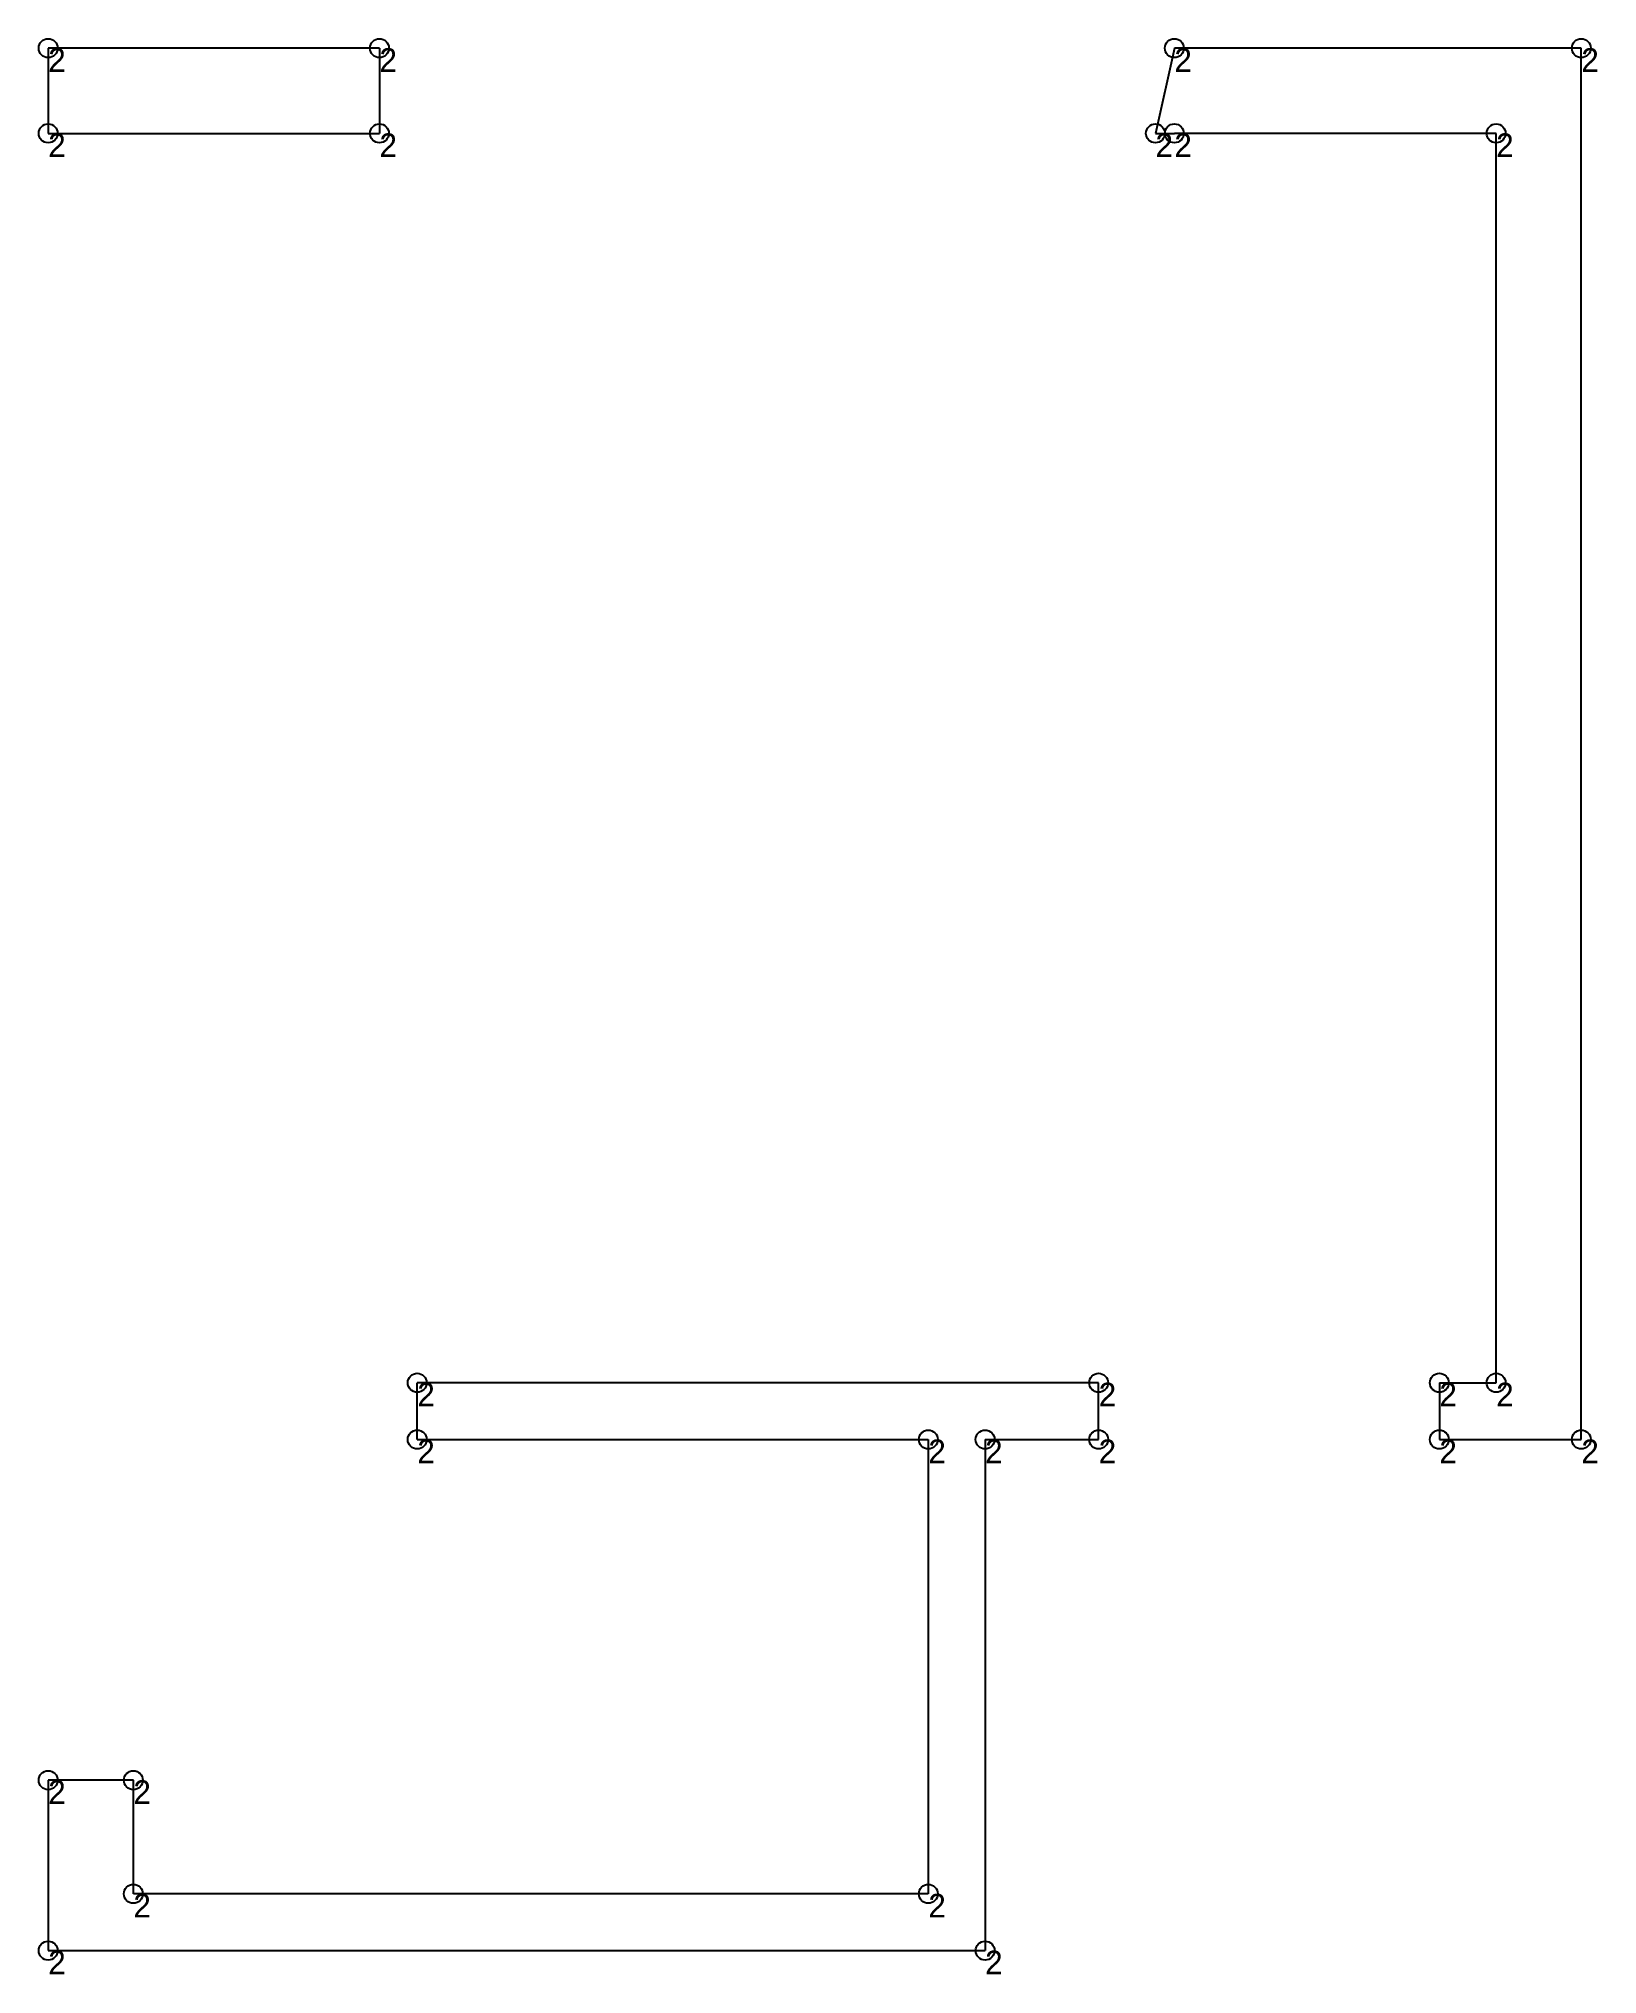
# Model space of a CAD drawing. Header units: metres. Extents: x 525 to 690, y 516 to 721.
import ezdxf

# ---------------------------------------------------------------- set-up
doc = ezdxf.new("R2010")
doc.units = ezdxf.units.M

msp = doc.modelspace()

# ---------------------------------------------------------------- linework, layer by layer
for p, q in [((561, 720), (526, 720)), ((526, 720), (526, 711)), ((561, 720), (561, 711)), ((645, 720), (643, 711)), ((688, 720), (645, 720)), ((688, 573), (688, 720)), ((526, 711), (561, 711)), ((643, 711), (645, 711)), ((679, 711), (645, 711)), ((679, 579), (679, 711)), ((565, 573), (565, 579)), ((637, 579), (565, 579)), ((637, 573), (637, 579)), ((673, 579), (679, 579)), ((673, 579), (673, 573)), ((565, 573), (619, 573)), ((619, 573), (619, 525)), ((625, 573), (637, 573)), ((625, 573), (625, 519)), ((673, 573), (688, 573)), ((535, 537), (526, 537)), ((526, 537), (526, 519)), ((535, 525), (535, 537)), ((619, 525), (535, 525)), ((526, 519), (625, 519))]:
    msp.add_line(p, q)
at = {"layer": 'debug', "color": 5}
for centre in [(526, 720), (561, 720), (645, 720), (688, 720), (526, 711), (561, 711), (643, 711), (645, 711), (679, 711), (565, 579), (637, 579), (673, 579), (679, 579), (565, 573), (619, 573), (625, 573), (637, 573), (673, 573), (688, 573), (526, 537), (535, 537), (535, 525), (619, 525), (526, 519), (625, 519)]:
    msp.add_circle(centre, 1, dxfattribs=at)

# ---------------------------------------------------------------- texts
at = {"layer": 'debug', "char_height": 2.5, "attachment_point": 1}
for insert in [(526, 720), (561, 720), (645, 720), (688, 720), (526, 711), (561, 711), (643, 711), (645, 711), (679, 711), (565, 579), (637, 579), (673, 579), (679, 579), (565, 573), (619, 573), (625, 573), (637, 573), (673, 573), (688, 573), (526, 537), (535, 537), (535, 525), (619, 525), (526, 519), (625, 519)]:
    msp.add_mtext('2', dxfattribs=dict(at, insert=insert))

doc.saveas('drawing.dxf')
